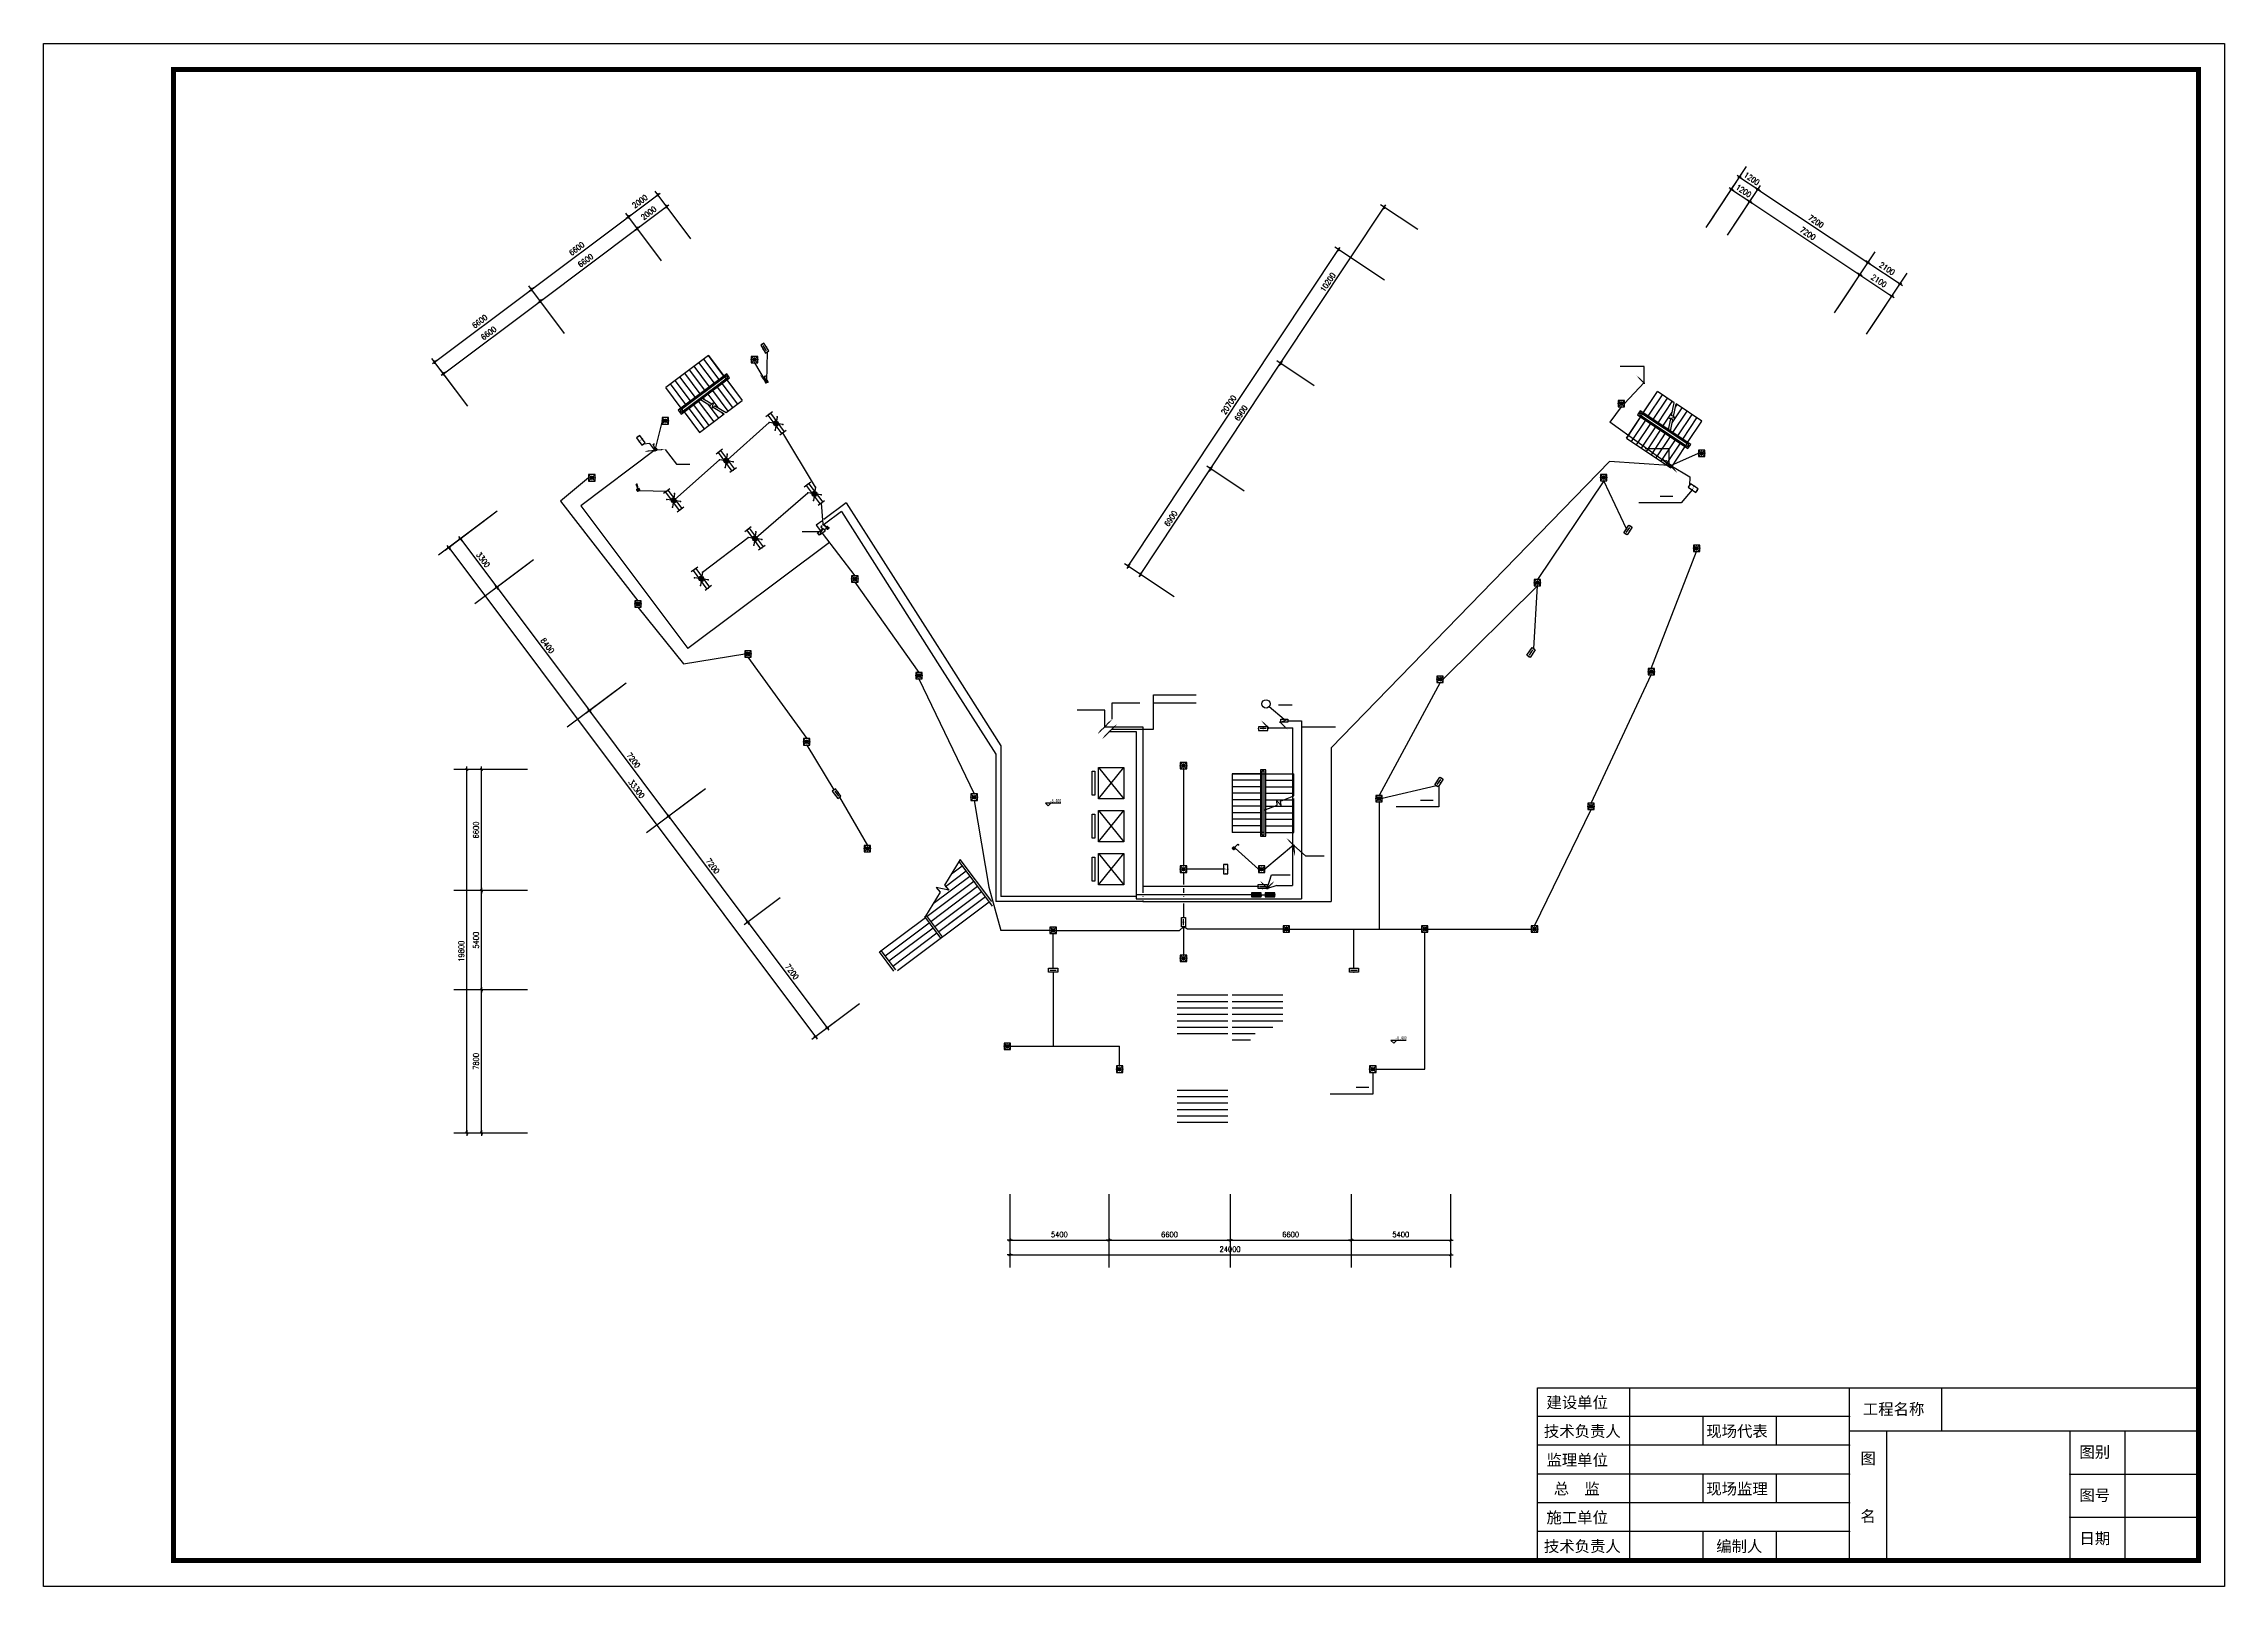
# Model space of a CAD drawing. Extents: x -149393 to 1177518, y -366685 to 296590.
# Drawn here: x 107848 to 226648, y -276685 to -192676 of the extents above; entities that cross this region are included whole.
import ezdxf
from ezdxf.enums import TextEntityAlignment as Align

# ---------------------------------------------------------------- set-up
doc = ezdxf.new("R2010")
doc.units = 0
doc.header["$LTSCALE"] = 1000
doc.header["$MEASUREMENT"] = 0
doc.linetypes.add('常规', pattern=[20, 10, 0, 10])
doc.layers.get('0').update_dxf_attribs({"linetype": 'CONTINUOUS'})
for name, color, linetype in [('AXIS', 3, 'CONTINUOUS'), ('DOTE', 1, 'CONTINUOUS'), ('EQUIP-消防', 3, 'CONTINUOUS'), ('EQUIP-照明', 3, 'CONTINUOUS'), ('EQUIP-箱柜', 3, 'CONTINUOUS'), ('LWIRE', 4, 'CONTINUOUS'), ('PUB_TITLE', 253, 'CONTINUOUS'), ('STAIR', 2, 'CONTINUOUS'), ('TEL_SYMB', 3, 'CONTINUOUS'), ('WALL', 9, 'CONTINUOUS'), ('WIRE-应急', 60, '常规')]:
    doc.layers.add(name, color=color, linetype=linetype)
doc.styles.add('_TCH_LABEL', font='COMPLEX', dxfattribs={"bigfont": 'GBCBIG'})
doc.styles.add('_TEL_DIM', font='', dxfattribs={"width": 0.8, "height": 3.5})
doc.styles.add('DIM_FONT', font='SIMPLEX.shx', dxfattribs={"width": 0.8})
doc.styles.add('HZ', font='')
doc.styles.get("Standard").update_dxf_attribs({"font": 'gbenor.shx', "bigfont": 'gbcbig.shx'})
doc.styles.add('宋体', font='')
doc.styles.get('_TEL_DIM').set_extended_font_data('SimSun')
doc.styles.get('HZ').set_extended_font_data('SimSun')
doc.styles.get('宋体').set_extended_font_data('SimSun')
doc.dimstyles.new('DIMN', dxfattribs={"dimtxt": 300, "dimasz": 1, "dimexe": 250, "dimexo": 300, "dimgap": 150, "dimtad": 1, "dimdec": 0, "dimdsep": 46, "dimtxsty": 'DIM_FONT', "dimblk": '_DIMX', "dimcen": 2.5, "dimclrt": 7, "dimadec": 0, "dimazin": 0, "dimtfac": 1, "dimtdec": 0, "dimtix": 1, "dimtmove": 2, "dimatfit": 3, "dimldrblk": '_DIMX', "dimfxl": 1, "dimtolj": 1, "dimarcsym": 0})

# ---------------------------------------------------------------- blocks, each defined once
blk = doc.blocks.new('_DIMX')
blk.add_line((-150, 0), (150, 0))
at = {"const_width": 50}
blk.add_lwpolyline([(-70, -70), (70, 70)], dxfattribs=at)
blk = doc.blocks.new('A$C1AEF7971')
at = {"layer": 'STAIR', "color": 59}
for p, q in [((2324, 4191), (0, 2448)), ((2388, 2491), (1549, 3610)), ((2646, 2685), (1807, 3803)), ((2905, 2878), (2065, 3997)), ((3163, 3072), (2324, 4191)), ((2324, 4191), (4160, 1743)), ((839, 1329), (0, 2448)), ((1097, 1523), (258, 2642)), ((1355, 1716), (516, 2835)), ((3321, 3190), (681, 1211)), ((1614, 1910), (775, 3029)), ((3306, 3090), (782, 1197)), ((839, 1000), (3478, 2980)), ((853, 1101), (3378, 2994)), ((3206, 3015), (882, 1272)), ((1872, 2104), (1033, 3223)), ((2130, 2297), (1291, 3416)), ((1935, 1912), (3278, 2919)), ((2804, 2474), (3643, 1355)), ((3062, 2668), (3902, 1549)), ((3378, 2994), (3306, 3090)), ((3478, 2980), (3321, 3190)), ((3321, 2862), (4160, 1743)), ((681, 1211), (839, 1000)), ((782, 1197), (853, 1101)), ((954, 1176), (882, 1272)), ((954, 1176), (1832, 1835)), ((1255, 1312), (2094, 194)), ((1513, 1506), (2352, 387)), ((1771, 1700), (2611, 581)), ((1832, 1835), (2420, 1473)), ((1935, 1912), (2510, 1558)), ((2030, 1893), (2085, 1819)), ((2280, 1559), (2869, 775)), ((2288, 2087), (2833, 1360)), ((2420, 1473), (2575, 1620)), ((2575, 1620), (2511, 1305)), ((2511, 1305), (2673, 1458)), ((2546, 2281), (3385, 1162)), ((2583, 1373), (3179, 1007)), ((2673, 1458), (3282, 1084)), ((3282, 1084), (4160, 1743)), ((997, 1119), (1836, 0)), ((1836, 0), (3179, 1007)), ((3028, 1099), (3127, 968))]:
    blk.add_line(p, q, dxfattribs=at)
at = {"layer": 'TEL_SYMB', "color": 59, "elevation": 1793}
blk.add_lwpolyline([(312, 1763, 0, 0, 0), (3339, 4033, 0, 0, 0), (4292, 2761, 0, 0, 0), (2973, 1771, 95.6, 0, 0), (2686, 1556, 0, 0, 0)], format="xyseb", dxfattribs=at)
at = {"layer": 'TEL_SYMB', "color": 59}
blk.add_lwpolyline([(1266, 491, 0, 0, 0), (2141, 1148, 95.6, 0, 0), (2428, 1363, 0, 0, 0)], format="xyseb", dxfattribs=at)
blk = doc.blocks.new('$equip$00001160')
for p, q in [((-1.2, 0.42), (-1.2, -0.42)), ((-1.2, 0.17), (1.2, 0.17)), ((1.2, 0.42), (1.2, -0.42)), ((-1.2, -0.17), (1.2, -0.17))]:
    blk.add_line(p, q)
at = {"const_width": 0.1}
for points in [[(-1.2, 0.17), (1.2, 0.17)], [(-1.2, -0.17), (1.2, -0.17)]]:
    blk.add_lwpolyline(points, dxfattribs=at)
at = {"layer": 'EQUIP-照明'}
for p in [(-1.2, 0), (0, 0.17), (1.2, 0), (0, -0.17)]:
    blk.add_point(p, dxfattribs=at)
at = {"layer": 'EQUIP-照明', "flags": 9}
blk.add_attdef('A', (0, 0), '', height=0.00002, dxfattribs=at)
blk = doc.blocks.new('$equip$00001198')
for p, q in [((0.5, 0.5), (-0.5, -0.5)), ((-0.5, 0.5), (0.5, -0.5))]:
    blk.add_line(p, q)
blk.add_circle((0, 0), 0.25)
for p in [(-0.5, 0.5), (-0.25, 0), (0, 0.25), (0.25, 0), (0.5, 0.5), (-0.5, -0.5), (0, -0.25), (0.5, -0.5)]:
    blk.add_point(p)
for points in [[(-0.22, 0.12), (0.22, 0.12), (-0.25, 0), (0.25, 0)], [(-0.22, -0.12), (0.22, -0.12), (-0.25, 0), (0.25, 0)], [(-0.12, 0.22), (0.12, 0.22), (-0.22, 0.12), (0.22, 0.12)], [(0, 0.25), (0, 0.25), (-0.12, 0.22), (0.12, 0.22)], [(-0.12, -0.22), (0.12, -0.22), (-0.22, -0.12), (0.22, -0.12)], [(0, -0.25), (0, -0.25), (-0.12, -0.22), (0.12, -0.22)]]:
    blk.add_solid(points)
at = {"flags": 9}
blk.add_attdef('A', (0, 0), '', height=0.00002, dxfattribs=at)
blk = doc.blocks.new('$equip_U$00000423(cyc-PC)')
for p, q in [((0.15, 0.36), (0.63, 0.83)), ((0.63, 0.83), (0.77, 0.69))]:
    blk.add_line(p, q)
blk.add_circle((0, 0.21), 0.208)
for p in [(-0.21, 0.21), (-0.05, 0.4), (0, 0), (0.21, 0.21), (0.7, 0.76)]:
    blk.add_point(p)
for points in [[(-0.18, 0.31), (0.18, 0.31), (-0.21, 0.21), (0.21, 0.21)], [(-0.18, 0.1), (0.18, 0.1), (-0.21, 0.21), (0.21, 0.21)], [(-0.1, 0.39), (0.1, 0.39), (-0.18, 0.31), (0.18, 0.31)], [(-0.1, 0.03), (0.1, 0.03), (-0.18, 0.1), (0.18, 0.1)], [(0, 0.42), (0, 0.42), (-0.1, 0.39), (0.1, 0.39)], [(0, 0), (0, 0), (-0.1, 0.03), (0.1, 0.03)]]:
    blk.add_solid(points)
at = {"color": 7, "style": '_TEL_DIM', "flags": 1}
blk.add_attdef('A', text='', height=0.00002, dxfattribs=at).set_placement((0, 0), align=Align.MIDDLE_CENTER)
blk = doc.blocks.new('$TelecSys$00000079')
for p, q in [((0.7, 0.7), (0, 0)), ((0.1, 0.1), (0.1, 0.1)), ((-0.1, -0.1), (-0.1, -0.1))]:
    blk.add_line(p, q)
at = {"const_width": 0.142}
blk.add_lwpolyline([(-0.07, 0, 1), (0.07, 0, 1)], format="xyb", close=True, dxfattribs=at)
blk.add_solid([(0.63, 0.77), (0.77, 0.63), (1.15, 1.15)])
at = {"width": 0.8, "flags": 9}
blk.add_attdef('A', (0, 0), '', height=0.00002, dxfattribs=at)
blk = doc.blocks.new('$equip_U$00000427(cyc-PC)')
for p, q in [((-0.43, -0.43), (0.43, 0.43)), ((-0.43, 0.43), (0.43, -0.43))]:
    blk.add_line(p, q)
blk.add_lwpolyline([(-0.5, 0.5), (-0.5, -0.5), (0.5, -0.5), (0.5, 0.5)], close=True)
blk.add_circle((0, 0), 0.275)
for p in [(-0.5, 0), (0, 0.5), (0.5, 0), (0, -0.5)]:
    blk.add_point(p)
for points in [[(-0.24, 0.14), (0.24, 0.14), (-0.27, 0), (0.27, 0)], [(-0.24, -0.14), (0.24, -0.14), (-0.27, 0), (0.27, 0)], [(-0.14, 0.24), (0.14, 0.24), (-0.24, 0.14), (0.24, 0.14)], [(0, 0.27), (0, 0.27), (-0.14, 0.24), (0.14, 0.24)], [(-0.14, -0.24), (0.14, -0.24), (-0.24, -0.14), (0.24, -0.14)], [(0, -0.27), (0, -0.27), (-0.14, -0.24), (0.14, -0.24)]]:
    blk.add_solid(points)
at = {"color": 7, "style": '_TEL_DIM', "flags": 1}
blk.add_attdef('A', text='', height=0.00002, dxfattribs=at).set_placement((0, 0), align=Align.MIDDLE_CENTER)
blk = doc.blocks.new('$equip_U$00000446(cyc-PC)')
for p, q in [((0.72, 0.66), (-0.72, 0.66)), ((-0.72, 0.66), (-0.72, 0)), ((-0.72, 0), (0.72, 0)), ((0.72, 0), (0.72, 0.66))]:
    blk.add_line(p, q)
for p in [(-0.72, 0.33), (0, 0.66), (0, 0), (0.72, 0.33)]:
    blk.add_point(p)
at = {"width": 0.8}
blk.add_text('E', height=0.45, dxfattribs=at).set_placement((-0.08, 0.11))
at = {"color": 7, "style": '_TEL_DIM', "flags": 1}
blk.add_attdef('A', text='', height=0.00002, dxfattribs=at).set_placement((0, 0), align=Align.MIDDLE_CENTER)
blk = doc.blocks.new('$equip_U$00000108(cyc-PC)')
for p, q in [((-0.72, 0.6), (-0.72, 0)), ((0.72, 0.6), (-0.72, 0.6)), ((-0.72, 0), (0.72, 0)), ((-0.48, 0.3), (0.48, 0.3)), ((0.72, 0), (0.72, 0.6))]:
    blk.add_line(p, q)
for p in [(-0.72, 0.3), (0, 0.6), (0, 0), (0.72, 0.3)]:
    blk.add_point(p)
blk.add_solid([(0.24, 0.23), (0.53, 0.3), (0.24, 0.37)])
at = {"color": 7, "style": '_TEL_DIM', "flags": 1}
blk.add_attdef('A', text='', height=0.00002, dxfattribs=at).set_placement((0, 0), align=Align.MIDDLE_CENTER)
blk = doc.blocks.new('*X142')
at = {"color": 0}
for p, q in [((-250, 33), (-83, 200)), ((-250, 68), (-118, 200)), ((-250, 104), (-154, 200)), ((-250, 139), (-189, 200)), ((-250, 174), (-224, 200)), ((-247, 0), (-47, 200)), ((-212, 0), (-12, 200)), ((-177, 0), (23, 200)), ((-141, 0), (59, 200)), ((-106, 0), (94, 200)), ((-71, 0), (129, 200)), ((-35, 0), (165, 200)), ((0, 0), (200, 200)), ((35, 0), (235, 200)), ((71, 0), (250, 179)), ((106, 0), (250, 144)), ((141, 0), (250, 109)), ((177, 0), (250, 73)), ((212, 0), (250, 38)), ((247, 0), (250, 3))]:
    blk.add_line(p, q, dxfattribs=at)
blk = doc.blocks.new('$equip$00001421')
for p, q in [((0.75, 0.6), (-0.75, 0.6)), ((-0.75, 0.6), (-0.75, 0)), ((-0.75, 0), (0.75, 0)), ((0.75, 0), (0.75, 0.6))]:
    blk.add_line(p, q)
at = {"const_width": 0.6}
blk.add_lwpolyline([(-0.75, 0.3), (0.75, 0.3)], dxfattribs=at)
for p in [(-0.75, 0.3), (0, 0.6), (0, 0), (0.75, 0.3)]:
    blk.add_point(p)
at = {"xscale": 0.00300000000061118, "yscale": 0.00300000000061118, "zscale": 0.00300000000061118}
blk.add_blockref('*X142', (0, 0), dxfattribs=at)
at = {"style": '_TCH_LABEL', "flags": 9}
blk.add_attdef('A', (0, 0), '', height=0.00002, dxfattribs=at)
blk = doc.blocks.new('会签栏')
at = {"layer": 'PUB_TITLE', "color": 4, "lineweight": 30}
blk.add_lwpolyline([(-18000, 0), (-18000, 4700), (0, 4700)], dxfattribs=at)
at = {"layer": 'PUB_TITLE', "color": 4}
for points in [[(-15500, 4700), (-15500, 0)], [(-9500, 0), (-9500, 4700)], [(-7000, 4700), (-7000, 3525)], [(-9500, 3917), (-18000, 3917)], [(-13500, 3917), (-13500, 3133)], [(-11500, 3917), (-11500, 3133)], [(-9500, 3133), (-18000, 3133)], [(-9500, 3525), (0, 3525)], [(-8500, 3525), (-8500, 0)], [(-3500, 3525), (-3500, 0)], [(-2000, 3525), (-2000, 0)], [(-9500, 2350), (-18000, 2350)], [(-13500, 2350), (-13500, 1567)], [(-11500, 2350), (-11500, 1567)], [(-3500, 2350), (0, 2350)], [(-9500, 1567), (-18000, 1567)], [(-9500, 783), (-18000, 783)], [(-13500, 783), (-13500, 0)], [(-11500, 783), (-11500, 0)], [(-3500, 1175), (0, 1175)]]:
    blk.add_lwpolyline(points, dxfattribs=at)
at = {"layer": 'PUB_TITLE'}
for p in [(-9500, 3917), (-9500, 3133), (-9500, 2350), (-9500, 1567), (-9500, 783), (-3500, 1175)]:
    blk.add_point(p, dxfattribs=at)
at = {"layer": 'PUB_TITLE', "color": 4}
blk.add_point((-3500, 2350), dxfattribs=at)
at = {"lineweight": -3, "style": '宋体'}
for s, p in [('建设单位', (-17758, 4147)), ('工程名称', (-9140, 3965)), ('技术负责人', (-17828, 3363)), ('现场代表', (-13405, 3363)), ('图别', (-3241, 2796)), ('监理单位', (-17758, 2580)), ('图', (-9206, 2624)), ('总  监', (-17560, 1797)), ('现场监理', (-13405, 1797)), ('图号', (-3241, 1621)), ('施工单位', (-17758, 1013)), ('名', (-9206, 1049)), ('日期', (-3241, 446)), ('技术负责人', (-17828, 230)), ('编制人', (-13134, 230))]:
    blk.add_text(s, height=307, dxfattribs=at).set_placement(p)
blk = doc.blocks.new('GJGHJGHJ')
at = {"color": 59}
for p, q in [((164876.1, -78848.7), (166266.3, -80548.7)), ((164876.1, -80548.7), (166266.3, -78848.7)), ((162822, -80787.4), (161986.9, -80787.8)), ((161986.9, -80787.8), (162135.3, -80937.7)), ((162135.3, -80937.7), (162287.4, -80787.6)), ((164876.1, -81188.7), (166266.3, -82888.7)), ((164876.1, -82888.7), (166266.3, -81188.7)), ((164876.1, -83528.7), (166266.3, -85228.7)), ((164876.1, -85228.7), (166266.3, -83528.7)), ((181648.8, -93703.3), (180813.6, -93703.8)), ((180813.6, -93703.8), (180962.1, -93853.6)), ((180962.1, -93853.6), (181114.2, -93703.6))]:
    blk.add_line(p, q, dxfattribs=at)
for points in [[(164546.1, -79048.7), (164674.6, -79048.7), (164674.6, -80348.7), (164546.1, -80348.7)], [(164876.1, -78848.7), (166266.3, -78848.7), (166266.3, -80548.7), (164876.1, -80548.7)], [(164546.1, -81388.7), (164674.6, -81388.7), (164674.6, -82688.7), (164546.1, -82688.7)], [(164876.1, -81188.7), (166266.3, -81188.7), (166266.3, -82888.7), (164876.1, -82888.7)], [(164546.1, -83728.7), (164674.6, -83728.7), (164674.6, -85028.7), (164546.1, -85028.7)], [(164876.1, -83528.7), (166266.3, -83528.7), (166266.3, -85228.7), (164876.1, -85228.7)]]:
    blk.add_lwpolyline(points, close=True, dxfattribs=at)
at = {"layer": 'AXIS'}
for p, q in [((197977, -49445.7), (200190.6, -46114)), ((204973.6, -54094.2), (207187.1, -50762.5)), ((206722.7, -55256.3), (208936.3, -51924.6)), ((132126.5, -64889.7), (128926.5, -67289.7)), ((134106.5, -67529.7), (130906.5, -69929.7)), ((134106.5, -67529.7), (130906.5, -69929.7)), ((139146.5, -74249.7), (135946.5, -76649.7)), ((133771.7, -78948.7), (129771.7, -78948.7)), ((143466.5, -80009.7), (140266.5, -82409.7)), ((133771.7, -85548.7), (129771.7, -85548.7)), ((133771.7, -85548.7), (129771.7, -85548.7)), ((133771.7, -90948.7), (129771.7, -90948.7)), ((133771.7, -90948.7), (129771.7, -90948.7)), ((133771.7, -98748.7), (129771.7, -98748.7)), ((160049.8, -102074.4), (160049.8, -106074.4)), ((165449.8, -102074.4), (165449.8, -106074.4)), ((172049.8, -102074.4), (172049.8, -106074.4)), ((178649.8, -102074.4), (178649.8, -106074.4)), ((184049.8, -102074.4), (184049.8, -106074.4))]:
    blk.add_line(p, q, dxfattribs=at)
at = {"layer": 'DOTE', "color": 59}
for p, q in [((171929.8, -91248.7), (169169.8, -91248.7)), ((174929.8, -91248.7), (172169.8, -91248.7)), ((171929.8, -91598.7), (169169.8, -91598.7)), ((171929.8, -91948.7), (169169.8, -91948.7)), ((171929.8, -92298.7), (169169.8, -92298.7)), ((171929.8, -92648.7), (169169.8, -92648.7)), ((174929.8, -91598.7), (172169.8, -91598.7)), ((174929.8, -91948.7), (172169.8, -91948.7)), ((174929.8, -92298.7), (172169.8, -92298.7)), ((174929.8, -92648.7), (172169.8, -92648.7)), ((171929.8, -92998.7), (169169.8, -92998.7)), ((171929.8, -93348.7), (169169.8, -93348.7)), ((174373.5, -92998.7), (172169.8, -92998.7)), ((173419.4, -93348.7), (172169.8, -93348.7)), ((173156.1, -93698.7), (172169.8, -93698.7)), ((171929.8, -96428.7), (169169.8, -96428.7)), ((171929.8, -96778.7), (169169.8, -96778.7)), ((171929.8, -97128.7), (169169.8, -97128.7)), ((171929.8, -97478.7), (169169.8, -97478.7)), ((171929.8, -97828.7), (169169.8, -97828.7)), ((171929.8, -98178.7), (169169.8, -98178.7))]:
    blk.add_line(p, q, dxfattribs=at)
at = {"layer": 'STAIR', "color": 59}
for p, q in [((143632.5, -56410.1), (141308.9, -58152.9)), ((143697.1, -58109.9), (142858, -56991.1)), ((143955.3, -57916.2), (143116.2, -56797.4)), ((144213.5, -57722.6), (143374.4, -56603.8)), ((144471.7, -57529), (143632.5, -56410.1)), ((143632.5, -56410.1), (145468.5, -58858.1)), ((142148, -59271.7), (141308.9, -58152.9)), ((142406.2, -59078.1), (141567, -57959.3)), ((142664.3, -58884.4), (141825.2, -57765.6)), ((144629.4, -57410.6), (141990.2, -59390.1)), ((142922.5, -58690.8), (142083.4, -57572)), ((144615.1, -57511), (142090.6, -59404.4)), ((142148, -59600.4), (144787.2, -57621)), ((142162.3, -59500), (144686.8, -57606.7)), ((144514.7, -57586.3), (142191, -59329.1)), ((143180.7, -58497.2), (142341.6, -57378.3)), ((143438.9, -58303.5), (142599.8, -57184.7)), ((143243.6, -58689.1), (144586.4, -57682)), ((144113.1, -58126.6), (144952.2, -59245.4)), ((144371.2, -57933), (145210.4, -59051.8)), ((144686.8, -57606.7), (144615.1, -57511)), ((144787.2, -57621), (144629.4, -57410.6)), ((144629.4, -57739.3), (145468.5, -58858.1)), ((141990.2, -59390.1), (142148, -59600.4)), ((142262.7, -59424.7), (142191, -59329.1)), ((142262.7, -59424.7), (143140.8, -58766.2)), ((142563.9, -59288.5), (143403, -60407.3)), ((142822.1, -59094.8), (143661.2, -60213.6)), ((143080.3, -58901.2), (143919.4, -60020)), ((143140.8, -58766.2), (143729.2, -59127.7)), ((143243.6, -58689.1), (143819.1, -59042.7)), ((143338.5, -58707.5), (143393.9, -58781.4)), ((143589.1, -59041.6), (144177.6, -59826.3)), ((143596.7, -58513.9), (144142.2, -59241.2)), ((143729.2, -59127.7), (143884.1, -58981.1)), ((143884.1, -58981.1), (143819.6, -59296.1)), ((143819.6, -59296.1), (143981.7, -59142.6)), ((143854.9, -58320.3), (144694, -59439.1)), ((143891.9, -59227.7), (144487.7, -59593.8)), ((143981.7, -59142.6), (144590.5, -59516.7)), ((144590.5, -59516.7), (145468.5, -58858.1)), ((142090.6, -59404.4), (142162.3, -59500)), ((142305.7, -59482.1), (143144.9, -60600.9)), ((143144.9, -60600.9), (144487.7, -59593.8)), ((144337.3, -59501.4), (144435.8, -59632.7)), ((172169.8, -79185.4), (172169.8, -82374.8)), ((173705.4, -79185.4), (172169.8, -79185.4)), ((172169.8, -79185.4), (175529.8, -79185.4)), ((173705.4, -79539.8), (172169.8, -79539.8)), ((173994.1, -78968.9), (173705.4, -78968.9)), ((173705.4, -78968.9), (173705.4, -82591.4)), ((173915.4, -79047.6), (173784.1, -79047.6)), ((173784.1, -79047.6), (173784.1, -82512.6)), ((173784.1, -79185.4), (173784.1, -82374.8)), ((173915.4, -82512.6), (173915.4, -79047.6)), ((173915.4, -81028.5), (173915.4, -79185.4)), ((173994.1, -82591.4), (173994.1, -78968.9)), ((173994.1, -79185.4), (175529.8, -79185.4)), ((173994.1, -79539.8), (175529.8, -79539.8)), ((175529.8, -80390.6), (175529.8, -79185.4)), ((173705.4, -79894.2), (172169.8, -79894.2)), ((173705.4, -80248.6), (172169.8, -80248.6)), ((173705.4, -80602.9), (172169.8, -80602.9)), ((173994.1, -79894.2), (175529.8, -79894.2)), ((173994.1, -80248.6), (175529.8, -80248.6)), ((173994.1, -80602.9), (174992.4, -80602.9)), ((174620.7, -80890.9), (174593.9, -80658.3)), ((174593.9, -80658.3), (174828.1, -80922.4)), ((174800.1, -80678.9), (175529.8, -80390.6)), ((174828.1, -80922.4), (174800.1, -80678.9)), ((174992.4, -80602.9), (175529.8, -80602.9)), ((175529.8, -82374.8), (175529.8, -80531.7)), ((173705.4, -80957.3), (172169.8, -80957.3)), ((173705.4, -81311.7), (172169.8, -81311.7)), ((173705.4, -81666.1), (172169.8, -81666.1)), ((173915.4, -81169.6), (174620.7, -80890.9)), ((173915.4, -82374.8), (173915.4, -81169.6)), ((173994.1, -80957.3), (174452.7, -80957.3)), ((173994.1, -81311.7), (175529.8, -81311.7)), ((173994.1, -81666.1), (175529.8, -81666.1)), ((174452.7, -80957.3), (175529.8, -80957.3)), ((173705.4, -82020.4), (172169.8, -82020.4)), ((173705.4, -82374.8), (172169.8, -82374.8)), ((173705.4, -82591.4), (173994.1, -82591.4)), ((173915.4, -82374.8), (173784.1, -82374.8)), ((173784.1, -82512.6), (173915.4, -82512.6)), ((173994.1, -82020.4), (175529.8, -82020.4)), ((173994.1, -82374.8), (175529.8, -82374.8)), ((157349.8, -83858), (156488.7, -85259.5)), ((156871.8, -84636), (157459.9, -84194.9)), ((159116.9, -86404.1), (157285.6, -83962.6)), ((159068.3, -86140), (157349.8, -83858)), ((155545.8, -86943), (158089.9, -85034.9)), ((155755.8, -87223), (158299.9, -85314.9)), ((155874.5, -86259), (157879.9, -84754.9)), ((156737.7, -85522.5), (156030.7, -85377.8)), ((156030.7, -85377.8), (156264.3, -85624.6)), ((156488.7, -85259.5), (156737.7, -85522.5)), ((156544.8, -85318.7), (157669.9, -84474.9)), ((153937.6, -89899.1), (158929.9, -86154.9)), ((156264.3, -85624.6), (155461.7, -86930.8)), ((155965.7, -87503), (158509.9, -85594.9)), ((156175.7, -87783.1), (158719.9, -85874.9)), ((156714.5, -87379), (158719.9, -85874.9)), ((152953.8, -88887), (155449.8, -87015)), ((153259.8, -89095), (155659.8, -87295)), ((153469.7, -89375.1), (155869.7, -87575)), ((153679.6, -89655.1), (156079.7, -87855.1)), ((155413.7, -86966.8), (155509.7, -86894.8)), ((156289.6, -88135.1), (155413.7, -86966.8)), ((156385.6, -88063.1), (155509.7, -86894.8)), ((153737.1, -89931.8), (152953.8, -88887)), ((153833.1, -89859.8), (153049.8, -88815))]:
    blk.add_line(p, q, dxfattribs=at)
at = {"layer": 'TEL_SYMB', "color": 59, "elevation": 1793}
blk.add_lwpolyline([(141620.8, -58837.8, 0, 0, 0), (144647.4, -56567.9, 0, 0, 0), (145601.2, -57839.7, 0, 0, 0), (144281.6, -58829.5, 95.6, 0, 0), (143994.7, -59044.6, 0, 0, 0)], format="xyseb", dxfattribs=at)
at = {"layer": 'TEL_SYMB', "color": 59}
for points in [[(142574.7, -60109.6, 0, 0, 0), (143449.7, -59453.4, 95.6, 0, 0), (143736.5, -59238.3, 0, 0, 0)], [(174722.6, -82552, 0, 0, 0), (174722.6, -81351.1, 105, 0, 0), (174722.6, -80957.3, 0, 0, 0)]]:
    blk.add_lwpolyline(points, format="xyseb", dxfattribs=at)
at = {"rotation": 109.501830446718}
blk.add_blockref('A$C1AEF7971', (198364.8, -61709.4), dxfattribs=at)
at = {"color": 59, "style": 'HZ', "width": 0.7}
for p in [(162223.3, -80739.8), (181050, -93655.8)]:
    blk.add_text('-8.400', height=183.52, dxfattribs=at).set_placement(p)
at = {"layer": 'AXIS'}
for p1, p2, distance in [((141257.6, -51492.6), (142857.6, -50292.6), 3300), ((197977, -49445.7), (198976.5, -50109.7), 3300), ((197977, -49445.7), (198976.5, -50109.7), 2500), ((198976.5, -50109.7), (204973.6, -54094.2), 3300), ((135977.6, -55452.6), (141257.6, -51492.6), 3300), ((141257.6, -51492.6), (142857.6, -50292.6), 2500), ((176886.5, -58217.8), (182531.1, -49722), 2500), ((198976.5, -50109.7), (204973.6, -54094.2), 2500), ((135977.6, -55452.6), (141257.6, -51492.6), 2500), ((169249.7, -69712.2), (180704.9, -52470.7), 3300), ((204973.6, -54094.2), (206722.7, -55256.3), 3300), ((204973.6, -54094.2), (206722.7, -55256.3), 2500), ((130697.6, -59412.6), (135977.6, -55452.6), 3300), ((130697.6, -59412.6), (135977.6, -55452.6), 2500), ((173068.1, -63965), (176886.5, -58217.8), 2500), ((169249.7, -69712.2), (173068.1, -63965), 2500), ((132126.5, -64889.7), (152106.6, -91529.7), -3300), ((132126.5, -64889.7), (134106.5, -67529.7), -2500), ((134106.5, -67529.7), (139146.5, -74249.7), -2500), ((139146.5, -74249.7), (143466.5, -80009.7), -2500), ((133471.7, -98748.7), (133471.7, -78948.7), 3000), ((133771.7, -85548.7), (133771.7, -78948.7), 2500), ((143466.5, -80009.7), (147786.5, -85769.7), -2500), ((133771.7, -90948.7), (133771.7, -85548.7), 2500), ((147786.5, -85769.7), (152106.6, -91529.7), -2500), ((133771.7, -98748.7), (133771.7, -90948.7), 2500), ((160049.8, -102074.4), (165449.8, -102074.4), -2500), ((160049.8, -102074.4), (184049.8, -102074.4), -3300), ((165449.8, -102074.4), (172049.8, -102074.4), -2500), ((172049.8, -102074.4), (178649.8, -102074.4), -2500), ((178649.8, -102074.4), (184049.8, -102074.4), -2500)]:
    blk.add_aligned_dim(p1=p1, p2=p2, distance=distance, dimstyle='DIMN', dxfattribs=at).render()

msp = doc.modelspace()

# ---------------------------------------------------------------- linework, layer by layer
for p, q in [((140148.8, -216744.6), (140213.9, -216718.8)), ((140171.7, -216802.3), (140236.7, -216776.6)), ((195908.2, -217314.1), (196601.4, -217314.1)), ((150111.6, -219449), (150318.5, -219085.2)), ((150343.4, -218907.7), (150384.1, -218850.7)), ((150393.9, -218943.8), (150434.6, -218886.8)), ((175119.2, -228677.3), (175862, -228677.3)), ((175240.1, -229633.3), (175623.9, -229466.4)), ((182853.2, -233870.1), (183546.4, -233870.1)), ((179346.9, -249508.1), (180040.1, -249508.1))]:
    msp.add_line(p, q)
for points in [[(195036.7, -211162.7), (195036.7, -210263.2), (193726, -210263.2)], [(141713.1, -214769.7), (142323.2, -215583), (143053.9, -215583)], [(196410.4, -215641.2), (196410.4, -214741.7), (195099.7, -214741.7)], [(197652.6, -216970.9), (197060, -217686), (194743.9, -217686)], [(150215, -219267.1), (149175.4, -219267.1)], [(165656, -229873.3), (165656, -228973.9), (164156.3, -228973.9)], [(166042, -230009.7), (168304.8, -230009.7), (168304.8, -228145.6)], [(166058.5, -229470.8), (166058.5, -228571.4), (167558.1, -228571.4)], [(168304.8, -228145.6), (168304.8, -228145.6), (170633.7, -228145.6)], [(168304.8, -228563.5), (168304.8, -228563.5), (170633.7, -228563.5)], [(178221.7, -229894.7), (178221.7, -229894.7), (176379.9, -229894.7)], [(183853.1, -233056.4), (183853.1, -234242.1), (181537.1, -234242.1)], [(175961.2, -236343.3), (176596.6, -236906.4), (177601.5, -236906.4)], [(174498.5, -238678.2), (174743.1, -237931.9), (175747.9, -237931.9)], [(180257.7, -248694.4), (180257.7, -249880.1), (177941.6, -249880.1)]]:
    msp.add_lwpolyline(points)
for points in [[(150011.4, -219315.5), (150318.5, -219085.2), (150418.6, -219218.8), (150111.6, -219449)], [(175240.1, -229466.4), (175623.9, -229466.4), (175623.9, -229633.3), (175240.1, -229633.3)]]:
    msp.add_lwpolyline(points, close=True)
msp.add_circle((174439.7, -228631.5), 225.8)
for p in [(140181.3, -216731.7), (140204.2, -216789.4), (150363.7, -218879.2), (150414.3, -218915.3)]:
    msp.add_point(p)
at = {"layer": 'PUB_TITLE'}
msp.add_lwpolyline([(107847.9, -192676.1), (226647.9, -192676.1), (226647.9, -276684.6), (107847.9, -276684.6)], close=True, dxfattribs=at)
at = {"layer": 'PUB_TITLE', "const_width": 270.7}
msp.add_lwpolyline([(114919.4, -194090.4), (225233.6, -194090.4), (225233.6, -275270.4), (114919.4, -275270.4), (114919.4, -194090.4)], close=True, dxfattribs=at)
at = {"layer": 'WIRE-应急', "linetype": '常规'}
for p, q in [((146574.1, -210060.4), (147213, -211123)), ((147269.6, -209468.1), (147227.7, -211083.2)), ((193969.8, -212281.4), (195036.7, -211137.7)), ((193794.8, -212456.4), (193162.9, -213297.3)), ((141537, -213218), (141145.9, -214817.9)), ((145106.7, -215344), (147381.2, -213310)), ((147853.7, -213283.7), (147818.7, -213310)), ((147818.7, -213310), (147853.7, -213283.7)), ((196406.7, -215607.1), (193162.9, -213297.3)), ((141162, -214798.9), (137112.2, -217836.3)), ((140881.1, -214457.3), (140532.5, -214478.9)), ((141145.9, -214817.9), (140881.1, -214457.3)), ((149893.5, -216828.3), (148126.7, -213866.5)), ((196499.7, -215642.4), (197996.8, -214981.3)), ((142237.7, -217495.7), (144669.2, -215344)), ((145141.7, -215317.8), (145106.7, -215344)), ((193144.7, -215436.4), (177993.7, -231024)), ((196390.3, -215656), (193144.7, -215436.4)), ((196499.7, -215642.4), (197536.1, -216257.2)), ((137537.8, -216320), (136005, -217593.5)), ((140306.7, -217003.4), (141789.7, -217044.2)), ((146668.7, -219575.1), (149473.5, -217143.3)), ((149946, -217117.1), (149911, -217143.3)), ((149911, -217143.3), (149946, -217117.1)), ((192835.1, -216480.7), (189221.3, -221858.1)), ((194071.7, -219104.1), (192835.1, -216480.7)), ((197536.1, -216257.2), (197506.6, -216735.3)), ((136005, -217593.5), (140227.7, -223011.8)), ((137112.2, -217836.3), (142949.1, -225618.8)), ((142272.7, -217469.5), (142237.7, -217495.7)), ((150313.2, -218843.1), (150219, -217699.8)), ((151575.9, -217675.2), (150353.2, -218592.2)), ((151308.4, -218152.9), (150395.4, -218837.6)), ((151308.4, -218152.9), (159721.6, -231375)), ((151575.9, -217675.2), (159999.2, -230913.2)), ((143732.4, -221449.2), (146231.2, -219575.1)), ((146703.7, -219548.8), (146668.7, -219575.1)), ((146703.7, -219548.8), (146668.7, -219575.1)), ((150240.8, -218676.5), (149940.8, -218901.5)), ((149940.8, -218901.5), (150164.9, -219200.3)), ((150267.2, -218933.8), (150188.4, -218992.9)), ((150188.4, -218992.9), (150279.5, -219114.4)), ((150265.1, -219333.9), (152040.9, -221652.9)), ((150530.5, -219053.9), (150368.5, -219152)), ((150653.2, -219840.7), (142949.1, -225618.8)), ((195427, -226701.6), (197894, -220332.3)), ((143784.9, -221737.9), (143749.9, -221764.2)), ((143749.9, -221764.2), (143784.9, -221737.9)), ((152040.9, -222002.9), (155530.6, -226915.3)), ((189221.3, -222208.1), (184097.1, -227287)), ((189022.9, -225622.7), (189221.3, -222208.1)), ((140227.7, -223361.8), (142706.8, -226447.2)), ((142706.8, -226447.2), (146039.9, -225908.5)), ((146214.9, -226083.5), (149420.1, -230521.2)), ((155530.6, -227265.3), (158538.7, -233535)), ((183922.1, -227462), (180599, -233613.3)), ((192147.3, -234035.9), (195427, -227051.6)), ((174612.4, -228776.9), (175432, -229466.4)), ((165656, -229873.3), (167738.1, -229873.3)), ((165919.5, -230132.2), (167371.5, -230132.2)), ((167371.5, -230132.2), (167371.5, -239127.2)), ((167738.1, -229873.3), (167738.1, -238923.2)), ((174585.5, -229942.2), (175896.3, -229942.2)), ((175623.9, -229549.9), (176379.9, -229549.9)), ((175896.3, -236354.7), (175896.3, -229942.2)), ((176379.9, -229549.9), (176379.9, -239244.8)), ((149420.1, -230871.2), (150896, -233311.4)), ((159721.6, -231375), (159721.6, -239397.9)), ((159999.2, -230913.2), (159999.2, -239127.2)), ((177993.7, -231024), (177993.7, -239397.9)), ((169945.7, -232170.5), (169945.7, -237454.2)), ((151198.4, -233714.6), (152724.9, -236335)), ((158538.7, -233885), (159345.1, -238605.9)), ((180599, -233963.3), (180599, -240888.3)), ((183724, -233089.3), (180774, -233788.3)), ((189065.9, -240713.3), (192147.3, -234385.9)), ((175929.9, -236326.7), (174372.6, -237629.2)), ((175961.2, -236343.3), (175873.7, -236462.7)), ((172761.6, -236494), (174022.6, -237629.2)), ((175873.7, -236462.7), (175873.7, -238527.1)), ((159345.1, -238605.9), (159994.7, -240963.2)), ((169945.7, -238573.2), (167738.1, -238573.2)), ((169945.7, -237804.2), (169945.7, -238473.2)), ((174004.8, -238573.2), (169945.7, -238573.2)), ((169945.7, -238673.2), (169945.7, -238923.2)), ((172130.2, -237629.2), (170120.7, -237629.2)), ((175032.5, -238527.1), (174519.1, -238678.2)), ((175032.5, -238527.1), (175873.7, -238527.1)), ((167738.1, -239397.9), (159721.6, -239397.9)), ((167371.5, -239127.2), (159999.2, -239127.2)), ((173654.1, -239023.2), (167371.5, -239023.2)), ((167371.5, -239127.2), (167371.5, -239244.8)), ((167371.5, -239244.8), (176379.9, -239244.8)), ((167738.1, -239123.2), (167738.1, -239144.8)), ((167738.1, -239344.8), (167738.1, -239397.9)), ((167738.1, -239397.9), (177993.7, -239397.9)), ((169945.7, -239123.2), (169945.7, -239144.8)), ((169945.7, -239497.9), (169945.7, -240263.8)), ((174179.1, -239023.2), (174391.6, -239023.2)), ((162670.7, -240963.2), (159994.7, -240963.2)), ((162845.7, -243027.2), (162845.7, -241138.2)), ((163020.7, -240963.2), (169728.3, -240963.2)), ((169728.3, -240963.2), (169945.7, -240767.8)), ((169945.7, -240767.8), (169945.7, -242308.9)), ((170167.9, -240888.3), (169945.7, -240767.8)), ((175374.1, -240888.3), (170167.9, -240888.3)), ((175724.1, -240888.3), (182913.9, -240888.3)), ((179231.5, -243027.2), (179231.5, -240888.3)), ((183088.9, -248519.4), (183088.9, -241063.3)), ((183263.9, -240888.3), (188890.9, -240888.3)), ((162845.7, -243237.2), (162845.7, -247275.6)), ((160520.6, -247275.6), (166461, -247275.6)), ((166461, -248344.4), (166461, -247275.6)), ((180432.7, -248519.4), (183088.9, -248519.4))]:
    msp.add_line(p, q, dxfattribs=at)

# ---------------------------------------------------------------- block references
msp.add_blockref('GJGHJGHJ', (431.5, -153249.6))
at = {"layer": 'EQUIP-消防'}
for name, p, xscale, yscale, zscale, rotation in [('$equip_U$00000108(cyc-PC)', (147222.9, -209199.1), 350.0000000000013, 350.0000000000013, 350.0000000000013, 122.468556140011), ('$equip_U$00000423(cyc-PC)', (147294.6, -211112.2), 350.0000000000078, 350.0000000000078, 350.0000000000078, 66.59237129633011), ('$equip_U$00000446(cyc-PC)', (140473.7, -214208), 350.0000000000025, 350.0000000000025, 350.0000000000025, 126.8699999999459), ('$equip_U$00000423(cyc-PC)', (141241.2, -214811.3), 350.0000000000078, 350.0000000000078, 350.0000000000078, 66.59237129633011), ('$equip_U$00000423(cyc-PC)', (196499.7, -215642.4), 350, 350, 350, 90), ('$equip_U$00000423(cyc-PC)', (140306.7, -217003.4), 350.0000000000078, 350.0000000000078, 350.0000000000078, 66.59237129633011), ('$equip_U$00000446(cyc-PC)', (197780.4, -216778.5), 349.9999999999931, 349.9999999999931, 349.9999999999931, 146.4000000000005), ('$equip_U$00000423(cyc-PC)', (150616.5, -219039.4), 350.0000000000068, 350.0000000000068, 350.0000000000068, 99.45343805660666), ('$equip_U$00000108(cyc-PC)', (194071.7, -219104.1), -349.9999999999931, 350.0000000000073, 350, 236.4000000000005), ('$equip_U$00000108(cyc-PC)', (188796, -225774.5), -349.9999999999931, 350.0000000000073, 350, 236.4000000000005), ('$equip_U$00000108(cyc-PC)', (174281.2, -229873.3), 350, 350, 350, 180), ('$equip_U$00000108(cyc-PC)', (183776, -232821.3), -349.9999999999931, 350.0000000000073, 350, 236.4000000000005), ('$equip_U$00000108(cyc-PC)', (150963.2, -233576), 349.9999999999937, 349.9999999999937, 349.9999999999937, 306.8699999999976), ('$equip_U$00000446(cyc-PC)', (172361.2, -237629.2), 350, 350, 350, 90), ('$equip_U$00000108(cyc-PC)', (174256.8, -238468.2), -349.9999999999709, 350.0000000000073, 350, 180), ('$equip_U$00000108(cyc-PC)', (169840.7, -240515.8), -349.9999999999709, 350, 350, 270), ('$equip_U$00000108(cyc-PC)', (162845.7, -243027.2), -349.9999999999709, 350.0000000000073, 350, 180), ('$equip_U$00000108(cyc-PC)', (179231.5, -243027.2), -349.9999999999709, 350.0000000000073, 350, 180)]:
    msp.add_blockref(name, p, dxfattribs=dict(at, xscale=xscale, yscale=yscale, zscale=zscale, rotation=rotation))
at = {"layer": 'EQUIP-消防', "xscale": 350, "yscale": 350, "zscale": 350}
for name, p in [('$equip_U$00000427(cyc-PC)', (146574.1, -209885.4)), ('$equip_U$00000427(cyc-PC)', (193794.8, -212281.4)), ('$equip_U$00000427(cyc-PC)', (141712, -213218)), ('$equip_U$00000427(cyc-PC)', (198171.8, -214981.3)), ('$equip_U$00000427(cyc-PC)', (137712.8, -216320)), ('$equip_U$00000427(cyc-PC)', (192835.1, -216305.7)), ('$equip_U$00000427(cyc-PC)', (197894, -220157.3)), ('$equip_U$00000427(cyc-PC)', (152040.9, -221827.9)), ('$equip_U$00000427(cyc-PC)', (189221.3, -222033.1)), ('$equip_U$00000427(cyc-PC)', (140227.7, -223186.8)), ('$equip_U$00000427(cyc-PC)', (146214.9, -225908.5)), ('$equip_U$00000427(cyc-PC)', (195427, -226876.6)), ('$equip_U$00000427(cyc-PC)', (155530.6, -227090.3)), ('$equip_U$00000427(cyc-PC)', (183922.1, -227287)), ('$equip_U$00000427(cyc-PC)', (149420.1, -230696.2)), ('$equip_U$00000427(cyc-PC)', (169945.7, -231995.5)), ('$equip_U$00000427(cyc-PC)', (158538.7, -233710)), ('$equip_U$00000427(cyc-PC)', (180599, -233788.3)), ('$equip_U$00000427(cyc-PC)', (192147.3, -234210.9)), ('$equip_U$00000427(cyc-PC)', (152724.9, -236510)), ('$equip_U$00000423(cyc-PC)', (172688.7, -236566.9)), ('$equip_U$00000427(cyc-PC)', (169945.7, -237629.2)), ('$equip_U$00000427(cyc-PC)', (174197.6, -237629.2)), ('$equip_U$00000427(cyc-PC)', (162845.7, -240963.2)), ('$equip_U$00000427(cyc-PC)', (175549.1, -240888.3)), ('$equip_U$00000427(cyc-PC)', (183088.9, -240888.3)), ('$equip_U$00000427(cyc-PC)', (189065.9, -240888.3)), ('$equip_U$00000427(cyc-PC)', (169945.7, -242483.9)), ('$equip_U$00000427(cyc-PC)', (160345.6, -247275.6)), ('$equip_U$00000427(cyc-PC)', (166461, -248519.4)), ('$equip_U$00000427(cyc-PC)', (180257.7, -248519.4))]:
    msp.add_blockref(name, p, dxfattribs=at)
at = {"layer": 'EQUIP-照明', "rotation": 306.8700000000008}
for name, p, xscale, yscale, zscale in [('$equip$00001160', (147748.7, -213362.5), 524.9999999999993, 524.9999999999993, 524.9999999999993), ('$equip$00001198', (147748.7, -213362.5), 524.9999999999993, 524.9999999999993, 524.9999999999993), ('$equip$00001160', (145036.7, -215396.5), 524.9999999999992, 524.9999999999992, 524.9999999999992), ('$equip$00001198', (145036.7, -215396.5), 524.9999999999992, 524.9999999999992, 524.9999999999992), ('$equip$00001160', (142167.7, -217548.2), 524.9999999999993, 524.9999999999993, 524.9999999999993), ('$equip$00001198', (142167.7, -217548.2), 524.9999999999993, 524.9999999999993, 524.9999999999993), ('$equip$00001160', (149841, -217195.8), 524.9999999999993, 524.9999999999993, 524.9999999999993), ('$equip$00001198', (149841, -217195.8), 524.9999999999993, 524.9999999999993, 524.9999999999993), ('$equip$00001160', (146598.7, -219627.6), 524.9999999999992, 524.9999999999992, 524.9999999999992), ('$equip$00001198', (146598.7, -219627.6), 524.9999999999992, 524.9999999999992, 524.9999999999992), ('$equip$00001160', (143679.9, -221816.7), 524.9999999999993, 524.9999999999993, 524.9999999999993), ('$equip$00001198', (143679.9, -221816.7), 524.9999999999993, 524.9999999999993, 524.9999999999993)]:
    msp.add_blockref(name, p, dxfattribs=dict(at, xscale=xscale, yscale=yscale, zscale=zscale))
at = {"layer": 'EQUIP-箱柜', "xscale": 350, "yscale": 350, "zscale": 350, "rotation": 180}
for p in [(173916.6, -238918.2), (174654.1, -238918.2)]:
    msp.add_blockref('$equip$00001421', p, dxfattribs=at)
at = {"layer": 'LWIRE'}
for p, xscale, yscale, zscale, rotation in [((147213, -211123), -349.9999999999711, 349.9999999999927, 350, 353.5157285627236), ((141145.9, -214817.9), -349.9999999999928, 350.0000000000073, 350, 51.78545777870087), ((141145.9, -214817.9), 349.9999999999923, 349.9999999999923, 349.9999999999923, 319.8594211997746), ((196443.2, -215643.6), -350, 350, 350, 180), ((165656, -229873.3), -350, 350, 350, 90), ((165919.5, -230132.2), -350, 350, 350, 90), ((175203.9, -229620.3), -350, 350, 350, 180), ((175961.2, -236343.3), 349.9999999999989, 349.9999999999989, 349.9999999999989, 229.7680210019594)]:
    msp.add_blockref('$TelecSys$00000079', p, dxfattribs=dict(at, xscale=xscale, yscale=yscale, zscale=zscale, rotation=rotation))
at = {"layer": 'LWIRE', "yscale": 350, "zscale": 350}
for p, xscale in [((195036.7, -211162.7), -350), ((196410.4, -215641.2), -350), ((165656, -229873.3), 350), ((165919.5, -230132.2), 350), ((174585.5, -229942.2), -350), ((175961.2, -236343.3), -350), ((174519.1, -238678.2), -350), ((174498.5, -238678.2), 350)]:
    msp.add_blockref('$TelecSys$00000079', p, dxfattribs=dict(at, xscale=xscale))
at = {"layer": 'WALL', "xscale": 2, "yscale": 2, "zscale": 2}
msp.add_blockref('会签栏', (225233.6, -275270.4), dxfattribs=at)

doc.saveas('drawing.dxf')
